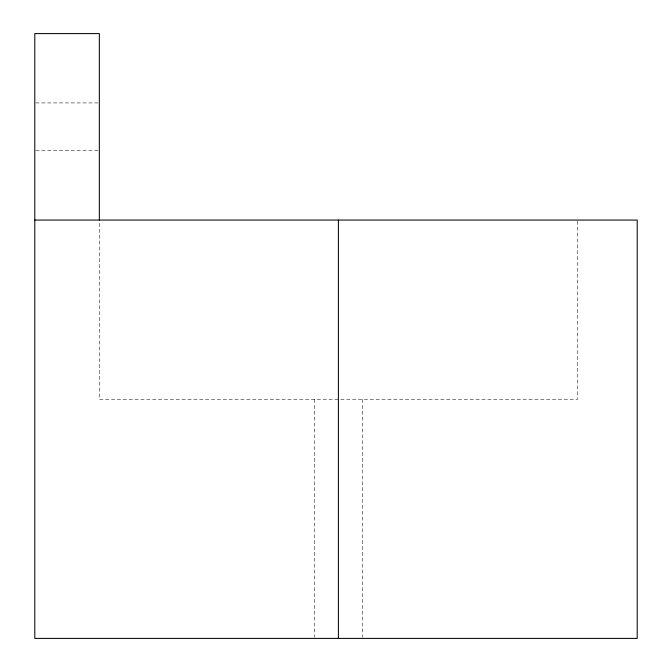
<?xml version="1.0" encoding="UTF-8"?>
<svg xmlns="http://www.w3.org/2000/svg" width="672" height="672" viewBox="0 0 672 672"><rect width="100%" height="100%" fill="white"/><g stroke="black" fill="none" stroke-linecap="round" stroke-linejoin="round"><path stroke-width="0.5" stroke-dasharray="3.36 2.52" d="M35.834 102.925L98.297 102.925M35.834 150.738L98.297 150.738M577.441 221.105L577.441 399.353L99.338 399.353L99.338 220.063M362.292 399.353L362.292 637.35M314.488 399.353L314.488 637.35"/><path stroke-width="1.01" d="M34.793 220.063L637.207 220.063L637.207 638.4L34.793 638.4L34.793 33.6L99.338 33.6L99.338 220.063M338.394 220.063L338.394 638.4"/></g></svg>
